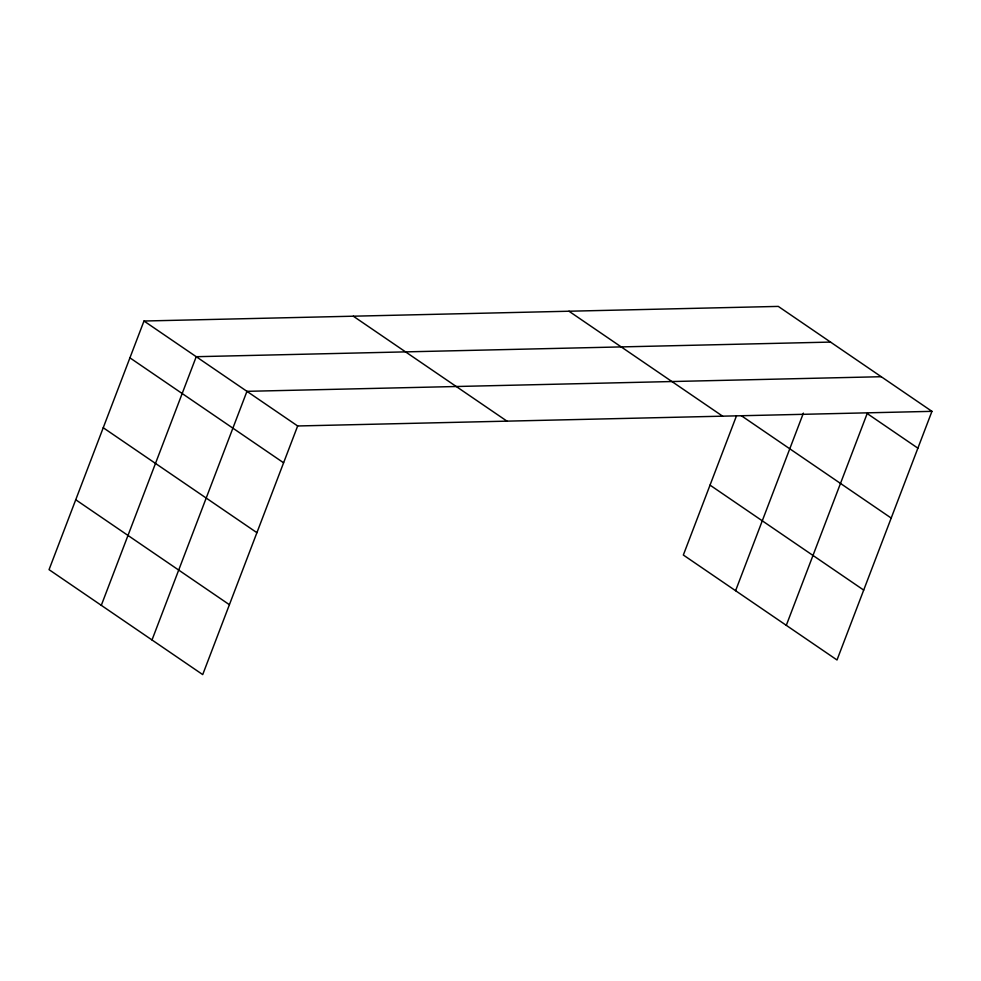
<?xml version="1.0" encoding="UTF-8"?>
<svg xmlns="http://www.w3.org/2000/svg" width="981" height="981" viewBox="0 0 981 981"><rect width="100%" height="100%" fill="white"/><g stroke="black" fill="none" stroke-linecap="round" stroke-linejoin="round"><path stroke-width="1.47" d="M931.95 411.346L778.289 306.403L143.986 321.02L49.05 569.654L202.711 674.597L297.66 425.975L931.95 411.346L837.014 659.98L683.34 555.025L736.449 415.944M101.301 605.338L196.237 356.704L830.527 342.087M152.006 639.968L246.954 391.333L881.245 376.716M735.591 590.709L803.39 413.136M786.296 625.338L867.179 413.541L917.885 448.17M741.268 415.662L891.202 518.066M568.968 311.222L722.629 416.177M710.036 485.129L863.697 590.084M353.307 316.201L506.981 421.143M143.986 321.02L297.66 425.975M129.933 357.844L283.595 462.787M103.238 427.741L256.912 532.683M75.745 499.758L229.407 604.701"/></g></svg>
